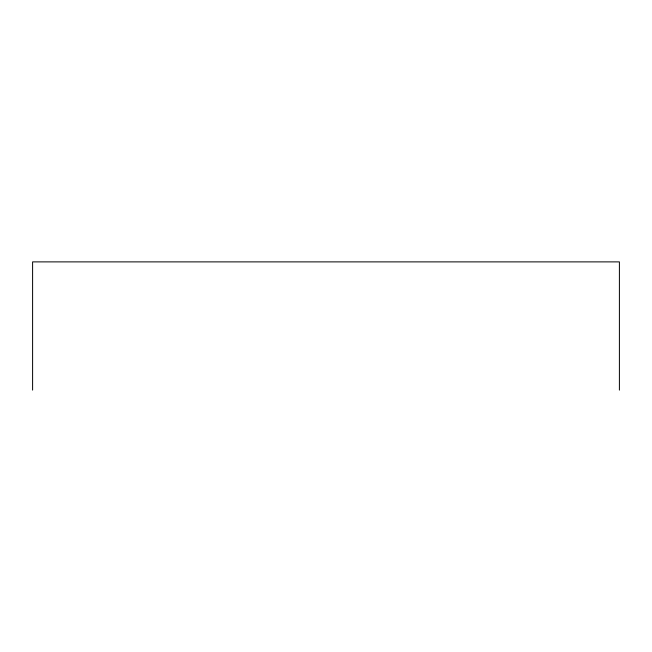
<?xml version="1.0" encoding="UTF-8"?>
<svg xmlns="http://www.w3.org/2000/svg" width="652" height="652" viewBox="0 0 652 652"><rect width="100%" height="100%" fill="white"/><g stroke="black" fill="none" stroke-linecap="round" stroke-linejoin="round"><path stroke-width="0.98" d="M619.4 390.116L619.4 261.884L32.6 261.884L32.6 390.116"/></g></svg>
